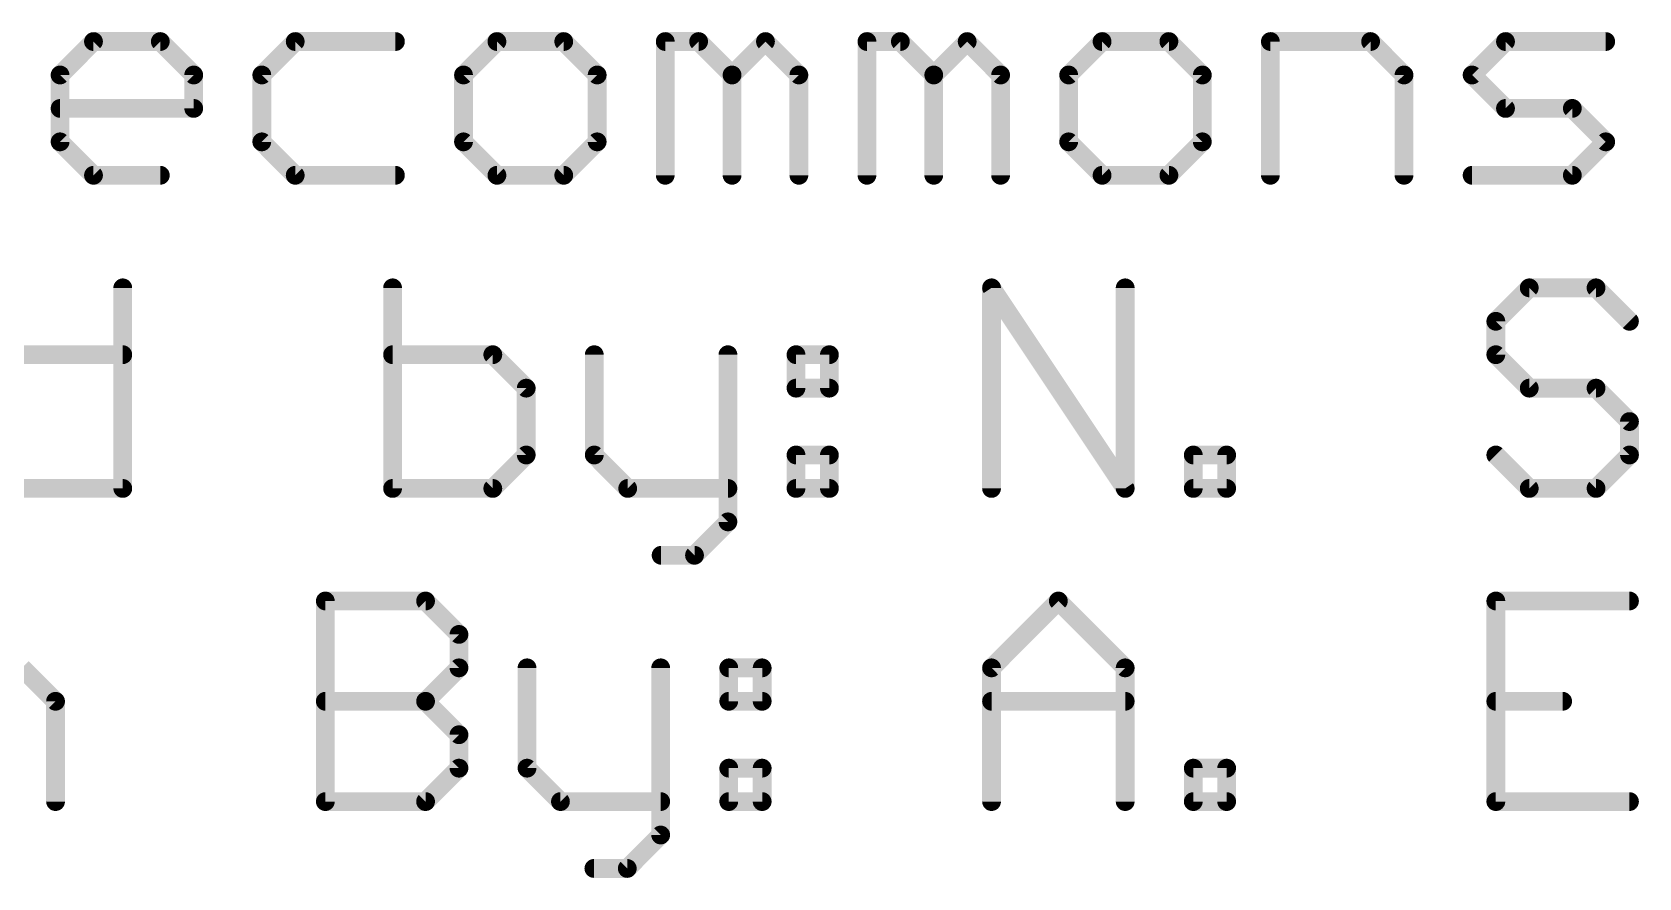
# Model space of a CAD drawing. Extents: x -36 to 72, y -11 to 34.
# Drawn here: x 7.53 to 20.57, y -10.7 to -3.84 of the extents above; entities that cross this region are included whole.
import ezdxf

# ---------------------------------------------------------------- set-up
doc = ezdxf.new("R2010")
doc.units = 0
doc.layers.add('51', color=53, linetype='CONTINUOUS')

msp = doc.modelspace()

# ---------------------------------------------------------------- linework, layer by layer
at = {"layer": '51', "const_width": 0.1524}
for points in [[(7.7564, -4.1903), (8.0275, -3.9191)], [(8.0275, -3.9191), (8.5699, -3.9191)], [(8.5699, -3.9191), (8.841, -4.1903)], [(9.6647, -3.9191), (9.3935, -4.1903)], [(10.4782, -3.9191), (9.6647, -3.9191)], [(11.3019, -3.9191), (11.0307, -4.1903)], [(11.8442, -3.9191), (11.3019, -3.9191)], [(12.1154, -4.1903), (11.8442, -3.9191)], [(12.6679, -5.0038), (12.6679, -3.9191)], [(12.6679, -3.9191), (12.939, -3.9191)], [(12.939, -3.9191), (13.2102, -4.1903)], [(13.2102, -4.1903), (13.4814, -3.9191)], [(13.4814, -3.9191), (13.7525, -4.1903)], [(14.305, -5.0038), (14.305, -3.9191)], [(14.305, -3.9191), (14.5762, -3.9191)], [(14.5762, -3.9191), (14.8473, -4.1903)], [(14.8473, -4.1903), (15.1185, -3.9191)], [(15.1185, -3.9191), (15.3897, -4.1903)], [(16.2133, -3.9191), (15.9422, -4.1903)], [(16.7557, -3.9191), (16.2133, -3.9191)], [(17.0268, -4.1903), (16.7557, -3.9191)], [(17.5793, -5.0038), (17.5793, -3.9191)], [(17.5793, -3.9191), (18.3928, -3.9191)], [(18.3928, -3.9191), (18.664, -4.1903)], [(19.2165, -4.1903), (19.4876, -3.9191)], [(19.4876, -3.9191), (20.3011, -3.9191)], [(7.7564, -4.7326), (7.7564, -4.1903)], [(8.841, -4.1903), (8.841, -4.4615)], [(9.3935, -4.1903), (9.3935, -4.7326)], [(11.0307, -4.1903), (11.0307, -4.7326)], [(12.1154, -4.7326), (12.1154, -4.1903)], [(13.2102, -4.1903), (13.2102, -5.0038)], [(13.7525, -4.1903), (13.7525, -5.0038)], [(14.8473, -4.1903), (14.8473, -5.0038)], [(15.3897, -4.1903), (15.3897, -5.0038)], [(15.9422, -4.1903), (15.9422, -4.7326)], [(17.0268, -4.7326), (17.0268, -4.1903)], [(18.664, -4.1903), (18.664, -5.0038)], [(19.4876, -4.4615), (19.2165, -4.1903)], [(8.841, -4.4615), (7.7564, -4.4615)], [(20.03, -4.4615), (19.4876, -4.4615)], [(20.3011, -4.7326), (20.03, -4.4615)], [(8.0275, -5.0038), (7.7564, -4.7326)], [(9.3935, -4.7326), (9.6647, -5.0038)], [(11.0307, -4.7326), (11.3019, -5.0038)], [(11.8442, -5.0038), (12.1154, -4.7326)], [(15.9422, -4.7326), (16.2133, -5.0038)], [(16.7557, -5.0038), (17.0268, -4.7326)], [(20.03, -5.0038), (20.3011, -4.7326)], [(8.5699, -5.0038), (8.0275, -5.0038)], [(9.6647, -5.0038), (10.4782, -5.0038)], [(11.3019, -5.0038), (11.8442, -5.0038)], [(16.2133, -5.0038), (16.7557, -5.0038)], [(19.2165, -5.0038), (20.03, -5.0038)], [(8.2652, -5.9168), (8.2652, -7.5438)], [(10.4549, -5.9168), (10.4549, -7.5438)], [(15.3162, -7.5438), (15.3162, -5.9168)], [(15.3162, -5.9168), (16.4009, -7.5438)], [(16.4009, -7.5438), (16.4009, -5.9168)], [(19.6803, -5.9168), (19.4091, -6.188)], [(20.2226, -5.9168), (19.6803, -5.9168)], [(20.4938, -6.188), (20.2226, -5.9168)], [(19.4091, -6.188), (19.4091, -6.4591)], [(7.4517, -6.4591), (8.2652, -6.4591)], [(11.2684, -6.4591), (10.4549, -6.4591)], [(11.5395, -6.7303), (11.2684, -6.4591)], [(12.092, -6.4591), (12.092, -7.2726)], [(13.1767, -6.4591), (13.1767, -7.815)], [(13.7292, -6.4591), (14.0004, -6.4591)], [(13.7292, -6.7303), (13.7292, -6.4591)], [(14.0004, -6.4591), (14.0004, -6.7303)], [(19.4091, -6.4591), (19.6803, -6.7303)], [(11.5395, -7.2726), (11.5395, -6.7303)], [(14.0004, -6.7303), (13.7292, -6.7303)], [(19.6803, -6.7303), (20.2226, -6.7303)], [(20.2226, -6.7303), (20.4938, -7.0015)], [(20.4938, -7.0015), (20.4938, -7.2726)], [(11.2684, -7.5438), (11.5395, -7.2726)], [(12.092, -7.2726), (12.3632, -7.5438)], [(13.7292, -7.2726), (14.0004, -7.2726)], [(13.7292, -7.5438), (13.7292, -7.2726)], [(14.0004, -7.2726), (14.0004, -7.5438)], [(16.9534, -7.5438), (16.9534, -7.2726)], [(16.9534, -7.2726), (17.2245, -7.2726)], [(17.2245, -7.2726), (17.2245, -7.5438)], [(19.6803, -7.5438), (19.4091, -7.2726)], [(20.4938, -7.2726), (20.2226, -7.5438)], [(8.2652, -7.5438), (7.4517, -7.5438)], [(10.4549, -7.5438), (11.2684, -7.5438)], [(12.3632, -7.5438), (13.1767, -7.5438)], [(14.0004, -7.5438), (13.7292, -7.5438)], [(17.2245, -7.5438), (16.9534, -7.5438)], [(20.2226, -7.5438), (19.6803, -7.5438)], [(13.1767, -7.815), (12.9055, -8.0861)], [(12.9055, -8.0861), (12.6344, -8.0861)], [(9.9092, -10.0838), (9.9092, -8.4568)], [(9.9092, -8.4568), (10.7227, -8.4568)], [(10.7227, -8.4568), (10.9938, -8.728)], [(15.3162, -8.9991), (15.8585, -8.4568)], [(15.8585, -8.4568), (16.4009, -8.9991)], [(20.4938, -8.4568), (19.4091, -8.4568)], [(19.4091, -8.4568), (19.4091, -10.0838)], [(10.9938, -8.728), (10.9938, -8.9991)], [(7.4484, -8.9991), (7.7195, -9.2703)], [(10.9938, -8.9991), (10.7227, -9.2703)], [(11.5463, -8.9991), (11.5463, -9.8126)], [(12.631, -8.9991), (12.631, -10.355)], [(13.1835, -8.9991), (13.4546, -8.9991)], [(13.1835, -9.2703), (13.1835, -8.9991)], [(13.4546, -8.9991), (13.4546, -9.2703)], [(15.3162, -10.0838), (15.3162, -8.9991)], [(16.4009, -8.9991), (16.4009, -10.0838)], [(7.7195, -9.2703), (7.7195, -10.0838)], [(9.9092, -9.2703), (10.7227, -9.2703)], [(10.7227, -9.2703), (10.9938, -9.5415)], [(13.4546, -9.2703), (13.1835, -9.2703)], [(15.3162, -9.2703), (16.4009, -9.2703)], [(19.4091, -9.2703), (19.9514, -9.2703)], [(10.9938, -9.5415), (10.9938, -9.8126)], [(10.9938, -9.8126), (10.7227, -10.0838)], [(11.5463, -9.8126), (11.8175, -10.0838)], [(13.1835, -9.8126), (13.4546, -9.8126)], [(13.1835, -10.0838), (13.1835, -9.8126)], [(13.4546, -9.8126), (13.4546, -10.0838)], [(16.9534, -10.0838), (16.9534, -9.8126)], [(16.9534, -9.8126), (17.2245, -9.8126)], [(17.2245, -9.8126), (17.2245, -10.0838)], [(10.7227, -10.0838), (9.9092, -10.0838)], [(11.8175, -10.0838), (12.631, -10.0838)], [(13.4546, -10.0838), (13.1835, -10.0838)], [(17.2245, -10.0838), (16.9534, -10.0838)], [(19.4091, -10.0838), (20.4938, -10.0838)], [(12.631, -10.355), (12.3598, -10.6261)], [(12.3598, -10.6261), (12.0887, -10.6261)]]:
    msp.add_lwpolyline(points, dxfattribs=at)
at = {"layer": '51', "const_width": 0.0762}
for points in [[(8.0275, -3.881, 1), (8.0275, -3.9572)], [(8.0545, -3.9461, 1), (8.0006, -3.8922)], [(8.5968, -3.8922, 1), (8.5429, -3.9461)], [(8.5699, -3.9572, 1), (8.5699, -3.881)], [(9.6647, -3.881, 1), (9.6647, -3.9572)], [(9.6916, -3.9461, 1), (9.6378, -3.8922)], [(10.4782, -3.9572, 1), (10.4782, -3.881)], [(11.3019, -3.881, 1), (11.3019, -3.9572)], [(11.3288, -3.9461, 1), (11.2749, -3.8922)], [(11.8711, -3.8922, 1), (11.8173, -3.9461)], [(11.8442, -3.9572, 1), (11.8442, -3.881)], [(12.706, -3.9191, 1), (12.6298, -3.9191)], [(12.6679, -3.881, 1), (12.6679, -3.9572)], [(12.966, -3.8922, 1), (12.9121, -3.9461)], [(12.939, -3.9572, 1), (12.939, -3.881)], [(13.5083, -3.8922, 1), (13.4544, -3.9461)], [(13.5083, -3.9461, 1), (13.4544, -3.8922)], [(14.3431, -3.9191, 1), (14.2669, -3.9191)], [(14.305, -3.881, 1), (14.305, -3.9572)], [(14.6031, -3.8922, 1), (14.5492, -3.9461)], [(14.5762, -3.9572, 1), (14.5762, -3.881)], [(15.1454, -3.8922, 1), (15.0916, -3.9461)], [(15.1454, -3.9461, 1), (15.0916, -3.8922)], [(16.2133, -3.881, 1), (16.2133, -3.9572)], [(16.2403, -3.9461, 1), (16.1864, -3.8922)], [(16.7826, -3.8922, 1), (16.7287, -3.9461)], [(16.7557, -3.9572, 1), (16.7557, -3.881)], [(17.6174, -3.9191, 1), (17.5412, -3.9191)], [(17.5793, -3.881, 1), (17.5793, -3.9572)], [(18.4198, -3.8922, 1), (18.3659, -3.9461)], [(18.3928, -3.9572, 1), (18.3928, -3.881)], [(19.4876, -3.881, 1), (19.4876, -3.9572)], [(19.5146, -3.9461, 1), (19.4607, -3.8922)], [(20.3011, -3.9572, 1), (20.3011, -3.881)], [(7.7945, -4.1903, 1), (7.7183, -4.1903)], [(7.7294, -4.1634, 1), (7.7833, -4.2172)], [(8.8791, -4.1903, 1), (8.8029, -4.1903)], [(8.8141, -4.2172, 1), (8.868, -4.1634)], [(9.4316, -4.1903, 1), (9.3554, -4.1903)], [(9.3666, -4.1634, 1), (9.4205, -4.2172)], [(11.0688, -4.1903, 1), (10.9926, -4.1903)], [(11.0038, -4.1634, 1), (11.0576, -4.2172)], [(12.1535, -4.1903, 1), (12.0773, -4.1903)], [(12.0884, -4.2172, 1), (12.1423, -4.1634)], [(13.2483, -4.1903, 1), (13.1721, -4.1903)], [(13.1832, -4.1634, 1), (13.2371, -4.2172)], [(13.1832, -4.2172, 1), (13.2371, -4.1634)], [(13.7906, -4.1903, 1), (13.7144, -4.1903)], [(13.7256, -4.2172, 1), (13.7795, -4.1634)], [(14.8854, -4.1903, 1), (14.8092, -4.1903)], [(14.8204, -4.1634, 1), (14.8743, -4.2172)], [(14.8204, -4.2172, 1), (14.8743, -4.1634)], [(15.4278, -4.1903, 1), (15.3516, -4.1903)], [(15.3627, -4.2172, 1), (15.4166, -4.1634)], [(15.9803, -4.1903, 1), (15.9041, -4.1903)], [(15.9152, -4.1634, 1), (15.9691, -4.2172)], [(17.0649, -4.1903, 1), (16.9887, -4.1903)], [(16.9999, -4.2172, 1), (17.0538, -4.1634)], [(18.7021, -4.1903, 1), (18.6259, -4.1903)], [(18.637, -4.2172, 1), (18.6909, -4.1634)], [(19.2434, -4.1634, 1), (19.1895, -4.2172)], [(19.1895, -4.1634, 1), (19.2434, -4.2172)], [(7.7564, -4.4234, 1), (7.7564, -4.4996)], [(8.8029, -4.4615, 1), (8.8791, -4.4615)], [(8.841, -4.4996, 1), (8.841, -4.4234)], [(19.4876, -4.4234, 1), (19.4876, -4.4996)], [(19.4607, -4.4884, 1), (19.5146, -4.4345)], [(20.0569, -4.4345, 1), (20.003, -4.4884)], [(20.03, -4.4996, 1), (20.03, -4.4234)], [(7.7833, -4.7057, 1), (7.7294, -4.7596)], [(7.7183, -4.7326, 1), (7.7945, -4.7326)], [(9.4205, -4.7057, 1), (9.3666, -4.7596)], [(9.3554, -4.7326, 1), (9.4316, -4.7326)], [(11.0576, -4.7057, 1), (11.0038, -4.7596)], [(10.9926, -4.7326, 1), (11.0688, -4.7326)], [(12.0773, -4.7326, 1), (12.1535, -4.7326)], [(12.1423, -4.7596, 1), (12.0884, -4.7057)], [(15.9691, -4.7057, 1), (15.9152, -4.7596)], [(15.9041, -4.7326, 1), (15.9803, -4.7326)], [(16.9887, -4.7326, 1), (17.0649, -4.7326)], [(17.0538, -4.7596, 1), (16.9999, -4.7057)], [(20.3281, -4.7596, 1), (20.2742, -4.7057)], [(20.2742, -4.7596, 1), (20.3281, -4.7057)], [(8.0275, -4.9657, 1), (8.0275, -5.0419)], [(8.0006, -5.0307, 1), (8.0545, -4.9769)], [(8.5699, -5.0419, 1), (8.5699, -4.9657)], [(9.6647, -4.9657, 1), (9.6647, -5.0419)], [(9.6378, -5.0307, 1), (9.6916, -4.9769)], [(10.4782, -5.0419, 1), (10.4782, -4.9657)], [(11.3019, -4.9657, 1), (11.3019, -5.0419)], [(11.2749, -5.0307, 1), (11.3288, -4.9769)], [(11.8173, -4.9769, 1), (11.8711, -5.0307)], [(11.8442, -5.0419, 1), (11.8442, -4.9657)], [(16.2133, -4.9657, 1), (16.2133, -5.0419)], [(16.1864, -5.0307, 1), (16.2403, -4.9769)], [(16.7287, -4.9769, 1), (16.7826, -5.0307)], [(16.7557, -5.0419, 1), (16.7557, -4.9657)], [(19.2165, -4.9657, 1), (19.2165, -5.0419)], [(20.003, -4.9769, 1), (20.0569, -5.0307)], [(20.03, -5.0419, 1), (20.03, -4.9657)], [(12.6298, -5.0038, 1), (12.706, -5.0038)], [(13.1721, -5.0038, 1), (13.2483, -5.0038)], [(13.7144, -5.0038, 1), (13.7906, -5.0038)], [(14.2669, -5.0038, 1), (14.3431, -5.0038)], [(14.8092, -5.0038, 1), (14.8854, -5.0038)], [(15.3516, -5.0038, 1), (15.4278, -5.0038)], [(17.5412, -5.0038, 1), (17.6174, -5.0038)], [(18.6259, -5.0038, 1), (18.7021, -5.0038)], [(8.3033, -5.9168, 1), (8.2271, -5.9168)], [(10.493, -5.9168, 1), (10.4168, -5.9168)], [(15.3543, -5.9168, 1), (15.2781, -5.9168)], [(15.3479, -5.8957, 1), (15.2845, -5.9379)], [(16.439, -5.9168, 1), (16.3628, -5.9168)], [(19.6803, -5.8787, 1), (19.6803, -5.9549)], [(19.7072, -5.9438, 1), (19.6533, -5.8899)], [(20.2495, -5.8899, 1), (20.1956, -5.9438)], [(20.2226, -5.9549, 1), (20.2226, -5.8787)], [(19.3821, -6.161, 1), (19.436, -6.2149)], [(19.4472, -6.188, 1), (19.371, -6.188)], [(20.4668, -6.2149, 1), (20.5207, -6.161)], [(8.2652, -6.4972, 1), (8.2652, -6.421)], [(10.4549, -6.421, 1), (10.4549, -6.4972)], [(11.2953, -6.4322, 1), (11.2414, -6.4861)], [(11.2684, -6.4972, 1), (11.2684, -6.421)], [(12.1301, -6.4591, 1), (12.0539, -6.4591)], [(13.2148, -6.4591, 1), (13.1386, -6.4591)], [(13.7292, -6.421, 1), (13.7292, -6.4972)], [(13.7673, -6.4591, 1), (13.6911, -6.4591)], [(14.0385, -6.4591, 1), (13.9623, -6.4591)], [(14.0004, -6.4972, 1), (14.0004, -6.421)], [(19.436, -6.4322, 1), (19.3821, -6.4861)], [(19.371, -6.4591, 1), (19.4472, -6.4591)], [(11.5776, -6.7303, 1), (11.5014, -6.7303)], [(11.5126, -6.7572, 1), (11.5665, -6.7034)], [(13.7292, -6.6922, 1), (13.7292, -6.7684)], [(13.6911, -6.7303, 1), (13.7673, -6.7303)], [(13.9623, -6.7303, 1), (14.0385, -6.7303)], [(14.0004, -6.7684, 1), (14.0004, -6.6922)], [(19.6803, -6.6922, 1), (19.6803, -6.7684)], [(19.6533, -6.7572, 1), (19.7072, -6.7034)], [(20.2495, -6.7034, 1), (20.1956, -6.7572)], [(20.2226, -6.7684, 1), (20.2226, -6.6922)], [(20.5319, -7.0015, 1), (20.4557, -7.0015)], [(20.4668, -7.0284, 1), (20.5207, -6.9745)], [(11.5014, -7.2726, 1), (11.5776, -7.2726)], [(11.5665, -7.2996, 1), (11.5126, -7.2457)], [(12.119, -7.2457, 1), (12.0651, -7.2996)], [(12.0539, -7.2726, 1), (12.1301, -7.2726)], [(13.7292, -7.2345, 1), (13.7292, -7.3107)], [(13.7673, -7.2726, 1), (13.6911, -7.2726)], [(14.0385, -7.2726, 1), (13.9623, -7.2726)], [(14.0004, -7.3107, 1), (14.0004, -7.2345)], [(16.9915, -7.2726, 1), (16.9153, -7.2726)], [(16.9534, -7.2345, 1), (16.9534, -7.3107)], [(17.2626, -7.2726, 1), (17.1864, -7.2726)], [(17.2245, -7.3107, 1), (17.2245, -7.2345)], [(19.436, -7.2457, 1), (19.3821, -7.2996)], [(20.4557, -7.2726, 1), (20.5319, -7.2726)], [(20.5207, -7.2996, 1), (20.4668, -7.2457)], [(8.2271, -7.5438, 1), (8.3033, -7.5438)], [(8.2652, -7.5819, 1), (8.2652, -7.5057)], [(10.4549, -7.5057, 1), (10.4549, -7.5819)], [(10.4168, -7.5438, 1), (10.493, -7.5438)], [(11.2414, -7.5169, 1), (11.2953, -7.5707)], [(11.2684, -7.5819, 1), (11.2684, -7.5057)], [(12.3632, -7.5057, 1), (12.3632, -7.5819)], [(12.3363, -7.5707, 1), (12.3901, -7.5169)], [(13.1767, -7.5819, 1), (13.1767, -7.5057)], [(13.7292, -7.5057, 1), (13.7292, -7.5819)], [(13.6911, -7.5438, 1), (13.7673, -7.5438)], [(13.9623, -7.5438, 1), (14.0385, -7.5438)], [(14.0004, -7.5819, 1), (14.0004, -7.5057)], [(15.2781, -7.5438, 1), (15.3543, -7.5438)], [(16.3628, -7.5438, 1), (16.439, -7.5438)], [(16.3692, -7.5649, 1), (16.4326, -7.5227)], [(16.9534, -7.5057, 1), (16.9534, -7.5819)], [(16.9153, -7.5438, 1), (16.9915, -7.5438)], [(17.1864, -7.5438, 1), (17.2626, -7.5438)], [(17.2245, -7.5819, 1), (17.2245, -7.5057)], [(19.6803, -7.5057, 1), (19.6803, -7.5819)], [(19.6533, -7.5707, 1), (19.7072, -7.5169)], [(20.1956, -7.5169, 1), (20.2495, -7.5707)], [(20.2226, -7.5819, 1), (20.2226, -7.5057)], [(13.1386, -7.815, 1), (13.2148, -7.815)], [(13.2036, -7.8419, 1), (13.1498, -7.788)], [(12.6344, -8.048, 1), (12.6344, -8.1242)], [(12.8786, -8.0592, 1), (12.9325, -8.1131)], [(12.9055, -8.1242, 1), (12.9055, -8.048)], [(9.9473, -8.4568, 1), (9.8711, -8.4568)], [(9.9092, -8.4187, 1), (9.9092, -8.4949)], [(10.7496, -8.4299, 1), (10.6957, -8.4838)], [(10.7227, -8.4949, 1), (10.7227, -8.4187)], [(15.8855, -8.4299, 1), (15.8316, -8.4838)], [(15.8855, -8.4838, 1), (15.8316, -8.4299)], [(19.4091, -8.4187, 1), (19.4091, -8.4949)], [(19.4472, -8.4568, 1), (19.371, -8.4568)], [(20.4938, -8.4949, 1), (20.4938, -8.4187)], [(11.0319, -8.728, 1), (10.9557, -8.728)], [(10.9669, -8.7549, 1), (11.0208, -8.701)], [(10.9557, -8.9991, 1), (11.0319, -8.9991)], [(11.0208, -9.0261, 1), (10.9669, -8.9722)], [(11.5844, -8.9991, 1), (11.5082, -8.9991)], [(12.6691, -8.9991, 1), (12.5929, -8.9991)], [(13.1835, -8.961, 1), (13.1835, -9.0372)], [(13.2216, -8.9991, 1), (13.1454, -8.9991)], [(13.4927, -8.9991, 1), (13.4165, -8.9991)], [(13.4546, -9.0372, 1), (13.4546, -8.961)], [(15.3543, -8.9991, 1), (15.2781, -8.9991)], [(15.2893, -8.9722, 1), (15.3431, -9.0261)], [(16.439, -8.9991, 1), (16.3628, -8.9991)], [(16.3739, -9.0261, 1), (16.4278, -8.9722)], [(7.7576, -9.2703, 1), (7.6814, -9.2703)], [(7.6926, -9.2972, 1), (7.7465, -9.2434)], [(9.9092, -9.2322, 1), (9.9092, -9.3084)], [(10.7496, -9.2434, 1), (10.6957, -9.2972)], [(10.6957, -9.2434, 1), (10.7496, -9.2972)], [(10.7227, -9.3084, 1), (10.7227, -9.2322)], [(13.1835, -9.2322, 1), (13.1835, -9.3084)], [(13.1454, -9.2703, 1), (13.2216, -9.2703)], [(13.4165, -9.2703, 1), (13.4927, -9.2703)], [(13.4546, -9.3084, 1), (13.4546, -9.2322)], [(15.3162, -9.2322, 1), (15.3162, -9.3084)], [(16.4009, -9.3084, 1), (16.4009, -9.2322)], [(19.4091, -9.2322, 1), (19.4091, -9.3084)], [(19.9514, -9.3084, 1), (19.9514, -9.2322)], [(11.0319, -9.5415, 1), (10.9557, -9.5415)], [(10.9669, -9.5684, 1), (11.0208, -9.5145)], [(10.9557, -9.8126, 1), (11.0319, -9.8126)], [(11.0208, -9.8396, 1), (10.9669, -9.7857)], [(11.5733, -9.7857, 1), (11.5194, -9.8396)], [(11.5082, -9.8126, 1), (11.5844, -9.8126)], [(13.1835, -9.7745, 1), (13.1835, -9.8507)], [(13.2216, -9.8126, 1), (13.1454, -9.8126)], [(13.4927, -9.8126, 1), (13.4165, -9.8126)], [(13.4546, -9.8507, 1), (13.4546, -9.7745)], [(16.9915, -9.8126, 1), (16.9153, -9.8126)], [(16.9534, -9.7745, 1), (16.9534, -9.8507)], [(17.2626, -9.8126, 1), (17.1864, -9.8126)], [(17.2245, -9.8507, 1), (17.2245, -9.7745)], [(9.9092, -10.0457, 1), (9.9092, -10.1219)], [(10.6957, -10.0569, 1), (10.7496, -10.1107)], [(10.7227, -10.1219, 1), (10.7227, -10.0457)], [(11.8175, -10.0457, 1), (11.8175, -10.1219)], [(11.7905, -10.1107, 1), (11.8444, -10.0569)], [(12.631, -10.1219, 1), (12.631, -10.0457)], [(13.1835, -10.0457, 1), (13.1835, -10.1219)], [(13.4546, -10.1219, 1), (13.4546, -10.0457)], [(16.9534, -10.0457, 1), (16.9534, -10.1219)], [(17.2245, -10.1219, 1), (17.2245, -10.0457)], [(19.4091, -10.0457, 1), (19.4091, -10.1219)], [(20.4938, -10.1219, 1), (20.4938, -10.0457)], [(7.6814, -10.0838, 1), (7.7576, -10.0838)], [(9.8711, -10.0838, 1), (9.9473, -10.0838)], [(13.1454, -10.0838, 1), (13.2216, -10.0838)], [(13.4165, -10.0838, 1), (13.4927, -10.0838)], [(15.2781, -10.0838, 1), (15.3543, -10.0838)], [(16.3628, -10.0838, 1), (16.439, -10.0838)], [(16.9153, -10.0838, 1), (16.9915, -10.0838)], [(17.1864, -10.0838, 1), (17.2626, -10.0838)], [(19.371, -10.0838, 1), (19.4472, -10.0838)], [(12.6579, -10.3819, 1), (12.604, -10.328)], [(12.5929, -10.355, 1), (12.6691, -10.355)], [(12.0887, -10.588, 1), (12.0887, -10.6642)], [(12.3329, -10.5992, 1), (12.3868, -10.6531)], [(12.3598, -10.6642, 1), (12.3598, -10.588)]]:
    msp.add_lwpolyline(points, format="xyb", dxfattribs=at)

doc.saveas('drawing.dxf')
